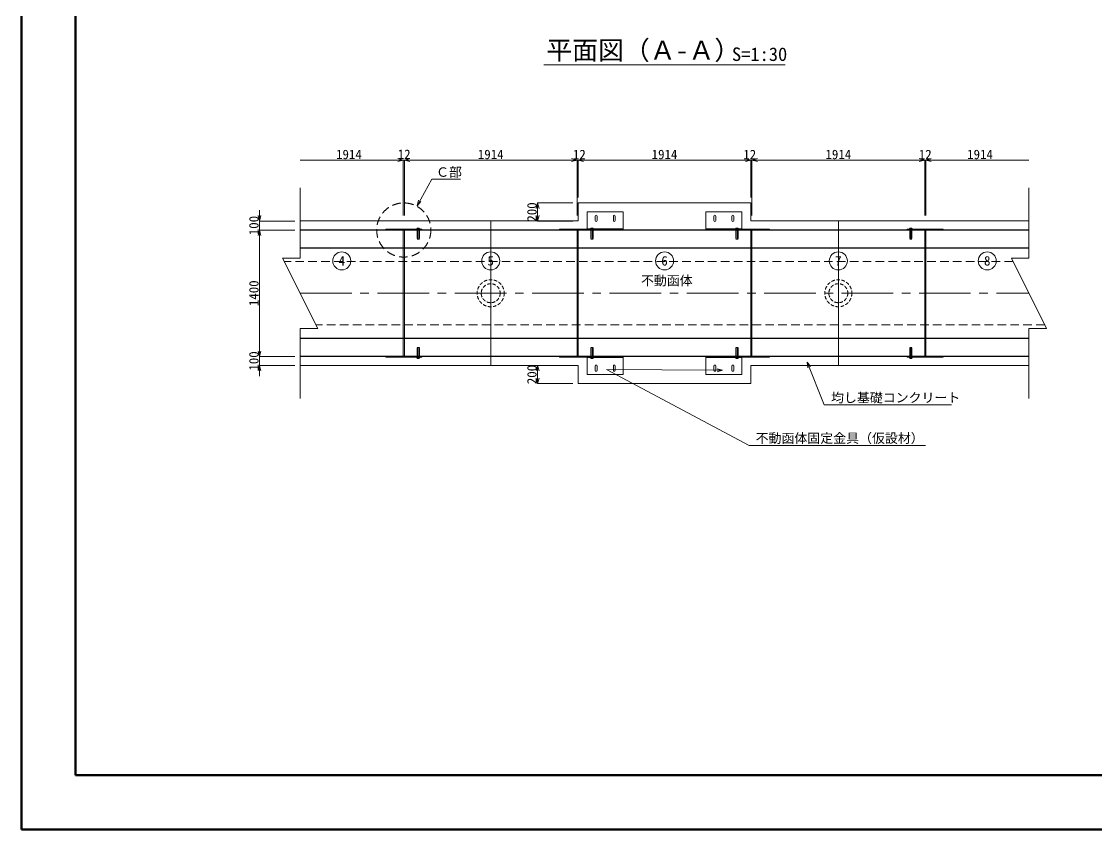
# Model space of a CAD drawing. Header units: millimetres. Extents: x 0 to 25230, y 0 to 17820.
# Drawn here: x 0 to 11911, y 0 to 8949 of the extents above; entities that cross this region are included whole.
import ezdxf
from ezdxf import colors
from ezdxf.entities.mleader import LeaderData, LeaderLine
from ezdxf.enums import TextEntityAlignment as Align
from ezdxf.math import Vec2, Vec3

# ---------------------------------------------------------------- set-up
doc = ezdxf.new("R2010")
doc.units = ezdxf.units.MM
doc.header["$LTSCALE"] = 30
doc.linetypes.add('CENTER2', pattern=[28.575, 19.05, -3.175, 3.175, -3.175])
doc.linetypes.add('HIDDEN2', pattern=[4.7625, 3.175, -1.5875])
for name, color, linetype, lineweight in [('0その他', 7, 'Continuous', 13), ('0タイトル', 7, 'Continuous', 13), ('0中心線', 7, 'CENTER2', 5), ('0寸法', 7, 'Continuous', 5), ('0文字', 41, 'Continuous', 5), ('1Pca-BOX', 3, 'Continuous', 25), ('1Pca-BOX割付', 4, 'Continuous', 13), ('1グラウトホール', 1, 'HIDDEN2', 13), ('2均し基礎コンクリート', 140, 'Continuous', 13), ('3インサート', 32, 'Continuous', 13), ('3金具', 243, 'Continuous', 13), ('D-TTL', 2, 'Continuous', 50)]:
    doc.layers.add(name, color=color, linetype=linetype, lineweight=lineweight)
doc.layers.add('D-WORK作業ﾚｲﾔ', color=9, linetype='Continuous', lineweight=13, plot=False)
doc.styles.get("Standard").update_dxf_attribs({"font": 'MS Gothic.ttf'})
doc.styles.add('寸法文字', font='MS Gothic.ttf')
doc.dimstyles.new('1／30', dxfattribs={"dimscale": 30, "dimtxt": 3.5, "dimasz": 2, "dimexe": 0, "dimexo": 2, "dimgap": 0.3, "dimtad": 1, "dimdec": 0, "dimdsep": 46, "dimtxsty": '寸法文字', "dimblk": 'OPEN30', "dimcen": 2.5, "dimclrd": 256, "dimclre": 256, "dimclrt": 256, "dimadec": 8, "dimazin": 0, "dimtfac": 1, "dimtdec": 0, "dimtmove": 0, "dimatfit": 3, "dimldrblk": 'OPEN30', "dimfxl": 1, "dimlwd": -1, "dimlwe": -1, "dimarcsym": 0})
doc.dimstyles.get("Standard").update_dxf_attribs({"dimscale": 30, "dimtxt": 3.5, "dimasz": 2, "dimexe": 0, "dimexo": 2, "dimgap": 0.5, "dimtad": 1, "dimdec": 0, "dimzin": 1, "dimdsep": 46, "dimtxsty": 'Standard', "dimblk": 'OPEN30', "dimcen": 2.5, "dimclrd": 256, "dimclre": 256, "dimclrt": 256, "dimadec": 0, "dimazin": 0, "dimtfac": 1, "dimtdec": 0, "dimtmove": 0, "dimatfit": 3, "dimldrblk": 'OPEN30', "dimfxl": 1, "dimlwd": -1, "dimlwe": -1, "dimarcsym": 0})

# ---------------------------------------------------------------- blocks, each defined once
blk = doc.blocks.new('_Open30')
at = {"color": 0, "linetype": 'ByBlock', "lineweight": -2}
for p, q in [((-1, 0.27), (0, 0)), ((0, 0), (-1, -0.27)), ((0, 0), (-1, 0))]:
    blk.add_line(p, q, dxfattribs=at)
blk = doc.blocks.new('*D28')
at = {"layer": '0寸法', "transparency": 16777216}
for p, q in [((3087, 7414), (4170, 7414)), ((4230, 6799), (4230, 7414))]:
    blk.add_line(p, q, dxfattribs=at)
at = {"layer": 'Defpoints', "color": 0, "transparency": 16777216}
for p in [(4230, 7414), (3087, 6739), (4230, 6739)]:
    blk.add_point(p, dxfattribs=at)
at = {"layer": '0寸法', "transparency": 16777216, "xscale": 60, "yscale": 60, "zscale": 60}
blk.add_blockref('_Open30', (4230, 7414), dxfattribs=at)
at = {"layer": '0寸法', "transparency": 16777216, "insert": (3628, 7476), "char_height": 105, "attachment_point": 5, "style": '寸法文字'}
blk.add_mtext('1914', dxfattribs=at)
blk = doc.blocks.new('_None')
blk = doc.blocks.new('*D29')
at = {"layer": '0寸法', "transparency": 16777216}
for p, q in [((4170, 7414), (4110, 7414)), ((4230, 6799), (4230, 7414)), ((4230, 7414), (4242, 7414)), ((4242, 6799), (4242, 7414)), ((4302, 7414), (4362, 7414))]:
    blk.add_line(p, q, dxfattribs=at)
at = {"layer": 'Defpoints', "color": 0, "transparency": 16777216}
for p in [(4242, 7414), (4230, 6739), (4242, 6739)]:
    blk.add_point(p, dxfattribs=at)
at = {"layer": '0寸法', "transparency": 16777216, "xscale": 60, "yscale": 60, "zscale": 60}
blk.add_blockref('_Open30', (4230, 7414), dxfattribs=at)
at = {"layer": '0寸法', "transparency": 16777216, "xscale": 60, "yscale": 60, "zscale": 60, "rotation": 180}
blk.add_blockref('_Open30', (4242, 7414), dxfattribs=at)
at = {"layer": '0寸法', "transparency": 16777216, "insert": (4240, 7478), "char_height": 105, "attachment_point": 5, "style": '寸法文字'}
blk.add_mtext('12', dxfattribs=at)
blk = doc.blocks.new('*D30')
at = {"layer": '0寸法', "transparency": 16777216}
for p, q in [((4242, 6799), (4242, 7414)), ((4302, 7414), (6096, 7414)), ((6156, 6799), (6156, 7414))]:
    blk.add_line(p, q, dxfattribs=at)
at = {"layer": 'Defpoints', "color": 0, "transparency": 16777216}
for p in [(6156, 7414), (4242, 6739), (6156, 6739)]:
    blk.add_point(p, dxfattribs=at)
at = {"layer": '0寸法', "transparency": 16777216, "xscale": 60, "yscale": 60, "zscale": 60, "rotation": 180}
blk.add_blockref('_Open30', (4242, 7414), dxfattribs=at)
at = {"layer": '0寸法', "transparency": 16777216, "xscale": 60, "yscale": 60, "zscale": 60}
blk.add_blockref('_Open30', (6156, 7414), dxfattribs=at)
at = {"layer": '0寸法', "transparency": 16777216, "insert": (5199, 7476), "char_height": 105, "attachment_point": 5, "style": '寸法文字'}
blk.add_mtext('1914', dxfattribs=at)
blk = doc.blocks.new('*D31')
at = {"layer": '0寸法', "transparency": 16777216}
for p, q in [((6096, 7414), (6036, 7414)), ((6156, 6799), (6156, 7414)), ((6156, 7414), (6168, 7414)), ((6168, 6999), (6168, 7414)), ((6228, 7414), (6288, 7414))]:
    blk.add_line(p, q, dxfattribs=at)
at = {"layer": 'Defpoints', "color": 0, "transparency": 16777216}
for p in [(6168, 7414), (6168, 6939), (6156, 6739)]:
    blk.add_point(p, dxfattribs=at)
at = {"layer": '0寸法', "transparency": 16777216, "xscale": 60, "yscale": 60, "zscale": 60}
blk.add_blockref('_Open30', (6156, 7414), dxfattribs=at)
at = {"layer": '0寸法', "transparency": 16777216, "xscale": 60, "yscale": 60, "zscale": 60, "rotation": 180}
blk.add_blockref('_Open30', (6168, 7414), dxfattribs=at)
at = {"layer": '0寸法', "transparency": 16777216, "insert": (6181, 7476), "char_height": 105, "attachment_point": 5, "style": '寸法文字'}
blk.add_mtext('12', dxfattribs=at)
blk = doc.blocks.new('*D32')
at = {"layer": '0寸法', "transparency": 16777216}
for p, q in [((6168, 6999), (6168, 7414)), ((6228, 7414), (8022, 7414)), ((8082, 6999), (8082, 7414))]:
    blk.add_line(p, q, dxfattribs=at)
at = {"layer": 'Defpoints', "color": 0, "transparency": 16777216}
for p in [(8082, 7414), (6168, 6939), (8082, 6939)]:
    blk.add_point(p, dxfattribs=at)
at = {"layer": '0寸法', "transparency": 16777216, "xscale": 60, "yscale": 60, "zscale": 60, "rotation": 180}
blk.add_blockref('_Open30', (6168, 7414), dxfattribs=at)
at = {"layer": '0寸法', "transparency": 16777216, "xscale": 60, "yscale": 60, "zscale": 60}
blk.add_blockref('_Open30', (8082, 7414), dxfattribs=at)
at = {"layer": '0寸法', "transparency": 16777216, "insert": (7125, 7476), "char_height": 105, "attachment_point": 5, "style": '寸法文字'}
blk.add_mtext('1914', dxfattribs=at)
blk = doc.blocks.new('*D33')
at = {"layer": '0寸法', "transparency": 16777216}
for p, q in [((8022, 7414), (7962, 7414)), ((8082, 6999), (8082, 7414)), ((8082, 7414), (8094, 7414)), ((8094, 6799), (8094, 7414)), ((8154, 7414), (8214, 7414))]:
    blk.add_line(p, q, dxfattribs=at)
at = {"layer": 'Defpoints', "color": 0, "transparency": 16777216}
for p in [(8094, 7414), (8082, 6939), (8094, 6739)]:
    blk.add_point(p, dxfattribs=at)
at = {"layer": '0寸法', "transparency": 16777216, "xscale": 60, "yscale": 60, "zscale": 60}
blk.add_blockref('_Open30', (8082, 7414), dxfattribs=at)
at = {"layer": '0寸法', "transparency": 16777216, "xscale": 60, "yscale": 60, "zscale": 60, "rotation": 180}
blk.add_blockref('_Open30', (8094, 7414), dxfattribs=at)
at = {"layer": '0寸法', "transparency": 16777216, "insert": (8069, 7476), "char_height": 105, "attachment_point": 5, "style": '寸法文字'}
blk.add_mtext('12', dxfattribs=at)
blk = doc.blocks.new('*D34')
at = {"layer": '0寸法', "transparency": 16777216}
for p, q in [((8094, 6799), (8094, 7414)), ((8154, 7414), (9948, 7414)), ((10008, 6799), (10008, 7414))]:
    blk.add_line(p, q, dxfattribs=at)
at = {"layer": 'Defpoints', "color": 0, "transparency": 16777216}
for p in [(10008, 7414), (8094, 6739), (10008, 6739)]:
    blk.add_point(p, dxfattribs=at)
at = {"layer": '0寸法', "transparency": 16777216, "xscale": 60, "yscale": 60, "zscale": 60, "rotation": 180}
blk.add_blockref('_Open30', (8094, 7414), dxfattribs=at)
at = {"layer": '0寸法', "transparency": 16777216, "xscale": 60, "yscale": 60, "zscale": 60}
blk.add_blockref('_Open30', (10008, 7414), dxfattribs=at)
at = {"layer": '0寸法', "transparency": 16777216, "insert": (9051, 7476), "char_height": 105, "attachment_point": 5, "style": '寸法文字'}
blk.add_mtext('1914', dxfattribs=at)
blk = doc.blocks.new('*D35')
at = {"layer": '0寸法', "transparency": 16777216}
for p, q in [((9948, 7414), (9888, 7414)), ((10008, 6799), (10008, 7414)), ((10008, 7414), (10020, 7414)), ((10020, 6799), (10020, 7414)), ((10080, 7414), (10140, 7414))]:
    blk.add_line(p, q, dxfattribs=at)
at = {"layer": 'Defpoints', "color": 0, "transparency": 16777216}
for p in [(10020, 7414), (10008, 6739), (10020, 6739)]:
    blk.add_point(p, dxfattribs=at)
at = {"layer": '0寸法', "transparency": 16777216, "xscale": 60, "yscale": 60, "zscale": 60}
blk.add_blockref('_Open30', (10008, 7414), dxfattribs=at)
at = {"layer": '0寸法', "transparency": 16777216, "xscale": 60, "yscale": 60, "zscale": 60, "rotation": 180}
blk.add_blockref('_Open30', (10020, 7414), dxfattribs=at)
at = {"layer": '0寸法', "transparency": 16777216, "insert": (10014, 7476), "char_height": 105, "attachment_point": 5, "style": '寸法文字'}
blk.add_mtext('12', dxfattribs=at)
blk = doc.blocks.new('*D36')
at = {"layer": '0寸法', "transparency": 16777216}
for p, q in [((10020, 6799), (10020, 7414)), ((10080, 7414), (11163, 7414))]:
    blk.add_line(p, q, dxfattribs=at)
at = {"layer": 'Defpoints', "color": 0, "transparency": 16777216}
for p in [(11163, 7414), (10020, 6739), (11163, 6739)]:
    blk.add_point(p, dxfattribs=at)
at = {"layer": '0寸法', "transparency": 16777216, "xscale": 60, "yscale": 60, "zscale": 60, "rotation": 180}
blk.add_blockref('_Open30', (10020, 7414), dxfattribs=at)
at = {"layer": '0寸法', "transparency": 16777216, "insert": (10621, 7476), "char_height": 105, "attachment_point": 5, "style": '寸法文字'}
blk.add_mtext('1914', dxfattribs=at)
blk = doc.blocks.new('*D37')
at = {"layer": '0寸法', "transparency": 16777216}
for p, q in [((2637, 6799), (2637, 6859)), ((3027, 6739), (2637, 6739)), ((2637, 6739), (2637, 6639)), ((3027, 6639), (2637, 6639)), ((2637, 6579), (2637, 6519))]:
    blk.add_line(p, q, dxfattribs=at)
at = {"layer": 'Defpoints', "color": 0, "transparency": 16777216}
for p in [(3087, 6739), (2637, 6639), (3087, 6639)]:
    blk.add_point(p, dxfattribs=at)
at = {"layer": '0寸法', "transparency": 16777216, "xscale": 60, "yscale": 60, "zscale": 60}
for p, rotation in [((2637, 6739), 270), ((2637, 6639), 90)]:
    blk.add_blockref('_Open30', p, dxfattribs=dict(at, rotation=rotation))
at = {"layer": '0寸法', "transparency": 16777216, "insert": (2575, 6689), "char_height": 105, "attachment_point": 5, "rotation": 90, "style": '寸法文字'}
blk.add_mtext('100', dxfattribs=at)
blk = doc.blocks.new('*D38')
at = {"layer": '0寸法', "transparency": 16777216}
for p, q in [((3027, 6639), (2637, 6639)), ((2637, 6579), (2637, 5299)), ((3027, 5239), (2637, 5239))]:
    blk.add_line(p, q, dxfattribs=at)
at = {"layer": 'Defpoints', "color": 0, "transparency": 16777216}
for p in [(3087, 6639), (2637, 5239), (3087, 5239)]:
    blk.add_point(p, dxfattribs=at)
at = {"layer": '0寸法', "transparency": 16777216, "xscale": 60, "yscale": 60, "zscale": 60}
for p, rotation in [((2637, 6639), 90), ((2637, 5239), 270)]:
    blk.add_blockref('_Open30', p, dxfattribs=dict(at, rotation=rotation))
at = {"layer": '0寸法', "transparency": 16777216, "insert": (2575, 5939), "char_height": 105, "attachment_point": 5, "rotation": 90, "style": '寸法文字'}
blk.add_mtext('1400', dxfattribs=at)
blk = doc.blocks.new('*D39')
at = {"layer": '0寸法', "transparency": 16777216}
for p, q in [((2637, 5299), (2637, 5359)), ((3027, 5239), (2637, 5239)), ((2637, 5239), (2637, 5139)), ((3027, 5139), (2637, 5139)), ((2637, 5079), (2637, 5019))]:
    blk.add_line(p, q, dxfattribs=at)
at = {"layer": 'Defpoints', "color": 0, "transparency": 16777216}
for p in [(2637, 5139), (3087, 5239), (3087, 5139)]:
    blk.add_point(p, dxfattribs=at)
at = {"layer": '0寸法', "transparency": 16777216, "xscale": 60, "yscale": 60, "zscale": 60}
for p, rotation in [((2637, 5239), 270), ((2637, 5139), 90)]:
    blk.add_blockref('_Open30', p, dxfattribs=dict(at, rotation=rotation))
at = {"layer": '0寸法', "transparency": 16777216, "insert": (2575, 5189), "char_height": 105, "attachment_point": 5, "rotation": 90, "style": '寸法文字'}
blk.add_mtext('100', dxfattribs=at)
blk = doc.blocks.new('*D40')
at = {"layer": '0寸法', "transparency": 16777216}
for p, q in [((6108, 6939), (5718, 6939)), ((5718, 6879), (5718, 6799)), ((6108, 6739), (5718, 6739))]:
    blk.add_line(p, q, dxfattribs=at)
at = {"layer": 'Defpoints', "color": 0, "transparency": 16777216}
for p in [(6168, 6939), (5718, 6739), (6168, 6739)]:
    blk.add_point(p, dxfattribs=at)
at = {"layer": '0寸法', "transparency": 16777216, "xscale": 60, "yscale": 60, "zscale": 60}
for p, rotation in [((5718, 6939), 90), ((5718, 6739), 270)]:
    blk.add_blockref('_Open30', p, dxfattribs=dict(at, rotation=rotation))
at = {"layer": '0寸法', "transparency": 16777216, "insert": (5656, 6839), "char_height": 105, "attachment_point": 5, "rotation": 90, "style": '寸法文字'}
blk.add_mtext('200', dxfattribs=at)
blk = doc.blocks.new('*D41')
at = {"layer": '0寸法', "transparency": 16777216}
for p, q in [((6108, 5139), (5718, 5139)), ((5718, 5079), (5718, 4999)), ((6108, 4939), (5718, 4939))]:
    blk.add_line(p, q, dxfattribs=at)
at = {"layer": 'Defpoints', "color": 0, "transparency": 16777216}
for p in [(6168, 5139), (5718, 4939), (6168, 4939)]:
    blk.add_point(p, dxfattribs=at)
at = {"layer": '0寸法', "transparency": 16777216, "xscale": 60, "yscale": 60, "zscale": 60}
for p, rotation in [((5718, 5139), 90), ((5718, 4939), 270)]:
    blk.add_blockref('_Open30', p, dxfattribs=dict(at, rotation=rotation))
at = {"layer": '0寸法', "transparency": 16777216, "insert": (5656, 5039), "char_height": 105, "attachment_point": 5, "rotation": 90, "style": '寸法文字'}
blk.add_mtext('200', dxfattribs=at)

msp = doc.modelspace()

# ---------------------------------------------------------------- linework, layer by layer
at = {"layer": '0その他'}
for p, q in [((3087, 6329.37), (3087, 7106.87)), ((11163, 6329.37), (11163, 7106.87)), ((2892, 6329.37), (3087, 6329.37)), ((2892, 6329.37), (3282, 5549.37)), ((10968, 6329.37), (11163, 6329.37)), ((10968, 6329.37), (11358, 5549.37)), ((3087, 5549.37), (3282, 5549.37)), ((3087, 4771.87), (3087, 5549.37)), ((11163, 5549.37), (11358, 5549.37)), ((11163, 4771.87), (11163, 5549.37))]:
    msp.add_line(p, q, dxfattribs=at)
at = {"layer": '0その他', "linetype": 'HIDDEN2'}
msp.add_circle((4235.92, 6639.37), 300, dxfattribs=at)
at = {"layer": '0タイトル'}
msp.add_line((8461.64, 8469.88), (5788.36, 8469.88), dxfattribs=at)
at = {"layer": '0中心線'}
for p, q in [((4395.92, 6639.37), (4395.92, 6539.37)), ((6321.92, 6639.37), (6321.92, 6539.37)), ((7928.08, 6639.37), (7928.08, 6539.37)), ((9854.08, 6639.37), (9854.08, 6539.37)), ((3087, 5939.37), (11163, 5939.37)), ((4395.92, 5239.37), (4395.92, 5339.37)), ((6321.92, 5239.37), (6321.92, 5339.37)), ((7928.08, 5239.37), (7928.08, 5339.37)), ((9854.08, 5239.37), (9854.08, 5339.37))]:
    msp.add_line(p, q, dxfattribs=at)
at = {"layer": '0文字'}
for centre in [(3548.83, 6297.79), (5199, 6297.79), (7125, 6297.79), (9051, 6297.79), (10701, 6297.79)]:
    msp.add_circle(centre, 100, dxfattribs=at)
at = {"layer": '1Pca-BOX'}
for p, q in [((11163, 6639.37), (3087, 6639.37)), ((11163, 5439.37), (3087, 5439.37)), ((11163, 5239.37), (3087, 5239.37))]:
    msp.add_line(p, q, dxfattribs=at)
at = {"layer": '1Pca-BOX', "ltscale": 0.2}
msp.add_line((11163, 6439.37), (3087, 6439.37), dxfattribs=at)
at = {"layer": '1Pca-BOX', "linetype": 'HIDDEN2', "lineweight": 9}
for p, q in [((10988, 6289.37), (2912, 6289.37)), ((11338, 5589.37), (3262, 5589.37))]:
    msp.add_line(p, q, dxfattribs=at)
at = {"layer": '1Pca-BOX割付', "linetype": 'Continuous'}
for p, q in [((4230, 6639.37), (4230, 5239.37)), ((4242, 6639.37), (4242, 5239.37)), ((6156, 6639.37), (6156, 5239.37)), ((6168, 6639.37), (6168, 5239.37)), ((8082, 6639.37), (8082, 5239.37)), ((8094, 6639.37), (8094, 5239.37)), ((10008, 6639.37), (10008, 5239.37)), ((10020, 6639.37), (10020, 5239.37))]:
    msp.add_line(p, q, dxfattribs=at)
at = {"layer": '1グラウトホール', "lineweight": 9, "ltscale": 0.4}
for centre, radius in [((5199, 5939.37), 150), ((9051, 5939.37), 150), ((5199, 5939.37), 105), ((9051, 5939.37), 105)]:
    msp.add_circle(centre, radius, dxfattribs=at)
at = {"layer": '2均し基礎コンクリート', "linetype": 'ByBlock'}
for p, q in [((6168, 6939.37), (6168, 6739.37)), ((8082, 6939.37), (8082, 6739.37)), ((6168, 4939.37), (6168, 5139.37)), ((8082, 4939.37), (8082, 5139.37))]:
    msp.add_line(p, q, dxfattribs=at)
at = {"layer": '2均し基礎コンクリート'}
for p, q in [((6168, 6939.37), (8082, 6939.37)), ((3087, 6739.37), (6168, 6739.37)), ((8082, 6739.37), (11163, 6739.37)), ((3087, 5139.37), (6168, 5139.37)), ((8082, 5139.37), (11163, 5139.37)), ((6168, 4939.37), (8082, 4939.37))]:
    msp.add_line(p, q, dxfattribs=at)
at = {"layer": '3インサート', "linetype": 'HIDDEN2'}
for p, q in [((4383.42, 6639.37), (4383.42, 6539.37)), ((4408.42, 6639.37), (4408.42, 6539.37)), ((6309.42, 6639.37), (6309.42, 6539.37)), ((6334.42, 6639.37), (6334.42, 6539.37)), ((7915.58, 6639.37), (7915.58, 6539.37)), ((7940.58, 6639.37), (7940.58, 6539.37)), ((9841.58, 6639.37), (9841.58, 6539.37)), ((9866.58, 6639.37), (9866.58, 6539.37)), ((4383.42, 6539.37), (4408.42, 6539.37)), ((6309.42, 6539.37), (6334.42, 6539.37)), ((7940.58, 6539.37), (7915.58, 6539.37)), ((9866.58, 6539.37), (9841.58, 6539.37)), ((4383.42, 5339.37), (4408.42, 5339.37)), ((4383.42, 5239.37), (4383.42, 5339.37)), ((4408.42, 5239.37), (4408.42, 5339.37)), ((6309.42, 5339.37), (6334.42, 5339.37)), ((6309.42, 5239.37), (6309.42, 5339.37)), ((6334.42, 5239.37), (6334.42, 5339.37)), ((7940.58, 5339.37), (7915.58, 5339.37)), ((7915.58, 5239.37), (7915.58, 5339.37)), ((7940.58, 5239.37), (7940.58, 5339.37)), ((9866.58, 5339.37), (9841.58, 5339.37)), ((9841.58, 5239.37), (9841.58, 5339.37)), ((9866.58, 5239.37), (9866.58, 5339.37))]:
    msp.add_line(p, q, dxfattribs=at)
at = {"layer": '3金具', "color": 2}
for p, q in [((6268, 6839.37), (6268, 6639.37)), ((6268, 6839.37), (6668, 6839.37)), ((6358, 6794.37), (6358, 6744.37)), ((6378, 6744.37), (6378, 6794.37)), ((6558, 6794.37), (6558, 6744.37)), ((6578, 6744.37), (6578, 6794.37)), ((6668, 6839.37), (6668, 6639.37)), ((7582, 6839.37), (7582, 6639.37)), ((7982, 6839.37), (7582, 6839.37)), ((7672, 6744.37), (7672, 6794.37)), ((7692, 6794.37), (7692, 6744.37)), ((7872, 6744.37), (7872, 6794.37)), ((7892, 6794.37), (7892, 6744.37)), ((7982, 6839.37), (7982, 6639.37)), ((6268, 6652.37), (6668, 6652.37)), ((6268, 6639.37), (6668, 6639.37)), ((7982, 6652.37), (7582, 6652.37)), ((7982, 6639.37), (7582, 6639.37)), ((6268, 5239.37), (6668, 5239.37)), ((6268, 5039.37), (6268, 5239.37)), ((6268, 5226.37), (6668, 5226.37)), ((6358, 5084.37), (6358, 5134.37)), ((6378, 5134.37), (6378, 5084.37)), ((6558, 5084.37), (6558, 5134.37)), ((6578, 5134.37), (6578, 5084.37)), ((6668, 5039.37), (6668, 5239.37)), ((7982, 5239.37), (7582, 5239.37)), ((7582, 5039.37), (7582, 5239.37)), ((7982, 5226.37), (7582, 5226.37)), ((7672, 5134.37), (7672, 5084.37)), ((7692, 5084.37), (7692, 5134.37)), ((7872, 5134.37), (7872, 5084.37)), ((7892, 5084.37), (7892, 5134.37)), ((7982, 5039.37), (7982, 5239.37)), ((6268, 5039.37), (6668, 5039.37)), ((7982, 5039.37), (7582, 5039.37))]:
    msp.add_line(p, q, dxfattribs=at)
at = {"layer": '3金具'}
for p, q in [((4035.92, 6648.37), (4035.92, 6639.37)), ((4035.92, 6648.37), (4435.92, 6648.37)), ((4035.92, 6639.37), (4435.92, 6639.37)), ((4375.92, 6648.37), (4375.92, 6651.57)), ((4415.92, 6651.57), (4375.92, 6651.57)), ((4415.92, 6648.37), (4375.92, 6648.37)), ((4383.92, 6661.57), (4407.92, 6661.57)), ((4383.92, 6661.57), (4383.92, 6651.57)), ((4383.92, 6651.57), (4407.92, 6651.57)), ((4395.92, 6661.57), (4395.92, 6651.57)), ((4407.92, 6651.57), (4407.92, 6661.57)), ((4415.92, 6648.37), (4415.92, 6651.57)), ((4435.92, 6648.37), (4435.92, 6639.37)), ((5961.92, 6648.37), (5961.92, 6639.37)), ((5961.92, 6648.37), (6361.92, 6648.37)), ((5961.92, 6639.37), (6361.92, 6639.37)), ((6301.92, 6648.37), (6301.92, 6651.57)), ((6341.92, 6651.57), (6301.92, 6651.57)), ((6341.92, 6648.37), (6301.92, 6648.37)), ((6309.92, 6661.57), (6333.92, 6661.57)), ((6309.92, 6661.57), (6309.92, 6651.57)), ((6309.92, 6651.57), (6333.92, 6651.57)), ((6321.92, 6661.57), (6321.92, 6651.57)), ((6333.92, 6651.57), (6333.92, 6661.57)), ((6341.92, 6648.37), (6341.92, 6651.57)), ((6361.92, 6648.37), (6361.92, 6639.37)), ((7888.08, 6648.37), (7888.08, 6639.37)), ((8288.08, 6648.37), (7888.08, 6648.37)), ((8288.08, 6639.37), (7888.08, 6639.37)), ((7908.08, 6648.37), (7908.08, 6651.57)), ((7908.08, 6651.57), (7948.08, 6651.57)), ((7908.08, 6648.37), (7948.08, 6648.37)), ((7916.08, 6651.57), (7916.08, 6661.57)), ((7940.08, 6661.57), (7916.08, 6661.57)), ((7940.08, 6651.57), (7916.08, 6651.57)), ((7928.08, 6661.57), (7928.08, 6651.57)), ((7940.08, 6661.57), (7940.08, 6651.57)), ((7948.08, 6648.37), (7948.08, 6651.57)), ((8288.08, 6648.37), (8288.08, 6639.37)), ((9814.08, 6648.37), (9814.08, 6639.37)), ((10214.08, 6648.37), (9814.08, 6648.37)), ((10214.08, 6639.37), (9814.08, 6639.37)), ((9834.08, 6648.37), (9834.08, 6651.57)), ((9834.08, 6651.57), (9874.08, 6651.57)), ((9834.08, 6648.37), (9874.08, 6648.37)), ((9842.08, 6651.57), (9842.08, 6661.57)), ((9866.08, 6661.57), (9842.08, 6661.57)), ((9866.08, 6651.57), (9842.08, 6651.57)), ((9854.08, 6661.57), (9854.08, 6651.57)), ((9866.08, 6661.57), (9866.08, 6651.57)), ((9874.08, 6648.37), (9874.08, 6651.57)), ((10214.08, 6648.37), (10214.08, 6639.37)), ((4035.92, 5230.37), (4035.92, 5239.37)), ((4035.92, 5239.37), (4435.92, 5239.37)), ((4035.92, 5230.37), (4435.92, 5230.37)), ((4375.92, 5230.37), (4375.92, 5227.17)), ((4415.92, 5230.37), (4375.92, 5230.37)), ((4415.92, 5227.17), (4375.92, 5227.17)), ((4383.92, 5227.17), (4407.92, 5227.17)), ((4383.92, 5217.17), (4383.92, 5227.17)), ((4383.92, 5217.17), (4407.92, 5217.17)), ((4395.92, 5217.17), (4395.92, 5227.17)), ((4407.92, 5227.17), (4407.92, 5217.17)), ((4415.92, 5230.37), (4415.92, 5227.17)), ((4435.92, 5230.37), (4435.92, 5239.37)), ((5961.92, 5230.37), (5961.92, 5239.37)), ((5961.92, 5239.37), (6361.92, 5239.37)), ((5961.92, 5230.37), (6361.92, 5230.37)), ((6301.92, 5230.37), (6301.92, 5227.17)), ((6341.92, 5230.37), (6301.92, 5230.37)), ((6341.92, 5227.17), (6301.92, 5227.17)), ((6309.92, 5227.17), (6333.92, 5227.17)), ((6309.92, 5217.17), (6309.92, 5227.17)), ((6309.92, 5217.17), (6333.92, 5217.17)), ((6321.92, 5217.17), (6321.92, 5227.17)), ((6333.92, 5227.17), (6333.92, 5217.17)), ((6341.92, 5230.37), (6341.92, 5227.17)), ((6361.92, 5230.37), (6361.92, 5239.37)), ((7888.08, 5230.37), (7888.08, 5239.37)), ((8288.08, 5239.37), (7888.08, 5239.37)), ((8288.08, 5230.37), (7888.08, 5230.37)), ((7908.08, 5230.37), (7908.08, 5227.17)), ((7908.08, 5230.37), (7948.08, 5230.37)), ((7908.08, 5227.17), (7948.08, 5227.17)), ((7916.08, 5227.17), (7916.08, 5217.17)), ((7940.08, 5227.17), (7916.08, 5227.17)), ((7940.08, 5217.17), (7916.08, 5217.17)), ((7928.08, 5217.17), (7928.08, 5227.17)), ((7940.08, 5217.17), (7940.08, 5227.17)), ((7948.08, 5230.37), (7948.08, 5227.17)), ((8288.08, 5230.37), (8288.08, 5239.37)), ((9814.08, 5230.37), (9814.08, 5239.37)), ((10214.08, 5239.37), (9814.08, 5239.37)), ((10214.08, 5230.37), (9814.08, 5230.37)), ((9834.08, 5230.37), (9834.08, 5227.17)), ((9834.08, 5230.37), (9874.08, 5230.37)), ((9834.08, 5227.17), (9874.08, 5227.17)), ((9842.08, 5227.17), (9842.08, 5217.17)), ((9866.08, 5227.17), (9842.08, 5227.17)), ((9866.08, 5217.17), (9842.08, 5217.17)), ((9854.08, 5217.17), (9854.08, 5227.17)), ((9866.08, 5217.17), (9866.08, 5227.17)), ((9874.08, 5230.37), (9874.08, 5227.17)), ((10214.08, 5230.37), (10214.08, 5239.37))]:
    msp.add_line(p, q, dxfattribs=at)
at = {"layer": '3金具', "color": 2}
for centre, start, end in [((6368, 6794.37), 0, 180), ((6568, 6794.37), 0, 180), ((7682, 6794.37), 0, 180), ((7882, 6794.37), 0, 180), ((6368, 6744.37), 180, 0), ((6568, 6744.37), 180, 0), ((7682, 6744.37), 180, 0), ((7882, 6744.37), 180, 0), ((6368, 5134.37), 0, 180), ((6568, 5134.37), 0, 180), ((7682, 5134.37), 0, 180), ((7882, 5134.37), 0, 180), ((6368, 5084.37), 180, 0), ((6568, 5084.37), 180, 0), ((7682, 5084.37), 180, 0), ((7882, 5084.37), 180, 0)]:
    msp.add_arc(centre, 10, start, end, dxfattribs=at)
at = {"layer": 'D-TTL'}
for points in [[(0, 0), (25230, 0), (25230, 17820), (0, 17820)], [(600, 600), (24630, 600), (24630, 17220), (600, 17220)]]:
    msp.add_lwpolyline(points, close=True, dxfattribs=at)
at = {"layer": 'D-WORK作業ﾚｲﾔ'}
for p, q in [((5199, 6739.37), (5199, 5139.37)), ((9051, 6739.37), (9051, 5139.37))]:
    msp.add_line(p, q, dxfattribs=at)

# ---------------------------------------------------------------- texts
at = {"layer": '0タイトル'}
for s, height, p in [('平面図（Ａ-Ａ）', 210, (5816.02, 8525.31)), ('S=1:30', 150, (7872.44, 8511.56))]:
    msp.add_text(s, height=height, dxfattribs=at).set_placement(p)
at = {"layer": '0文字', "style": '寸法文字'}
for s, p in [('4', (3548.83, 6297.79)), ('5', (5199, 6297.79)), ('6', (7125, 6297.79)), ('7', (9051, 6297.79)), ('8', (10701, 6297.79))]:
    msp.add_text(s, height=105, dxfattribs=at).set_placement(p, align=Align.MIDDLE)
at = {"layer": '0文字'}
msp.add_text('不動函体', height=105, dxfattribs=at).set_placement((6863.89, 6027.49))
at = {"layer": '0文字', "char_height": 105, "attachment_point": 7}
for s, insert in [('Ｃ部 ', (4593.32, 7217.15)), ('均し基礎コンクリート', (8970.34, 4718.59))]:
    msp.add_mtext(s, dxfattribs=dict(at, insert=insert))

# ---------------------------------------------------------------- dimensions: what is measured, and where the dimension line sits
at = {"layer": '0寸法'}
for base, p1, p2, override, picture, middle in [((4230, 7414.37), (3087, 6739.37), (4230, 6739.37), {"dimblk1": 'None', "dimblk2": 'Open30', "dimsah": 1, "dimse1": 1}, '*D28', (3628.5, 7475.87)), ((11163, 7414.37), (10020, 6739.37), (11163, 6739.37), {"dimblk1": 'Open30', "dimblk2": 'None', "dimsah": 1, "dimse2": 1, "dimtmove": 1}, '*D36', (10621.5, 7475.87))]:
    dim = msp.add_linear_dim(base=base, p1=p1, p2=p2, text='1914', dimstyle='1／30', override=override, dxfattribs=at)
    dim.commit()
    dim.dimension.update_dxf_attribs({"geometry": picture, "text_midpoint": middle})
for base, p1, p2, override, picture, middle in [((4242, 7414.37), (4230, 6739.37), (4242, 6739.37), {"dimtmove": 2}, '*D29', (4239.72, 7477.85)), ((6168, 7414.37), (6156, 6739.37), (6168, 6939.37), {"dimtmove": 1}, '*D31', (6181.08, 7414.37)), ((8094, 7414.37), (8082, 6939.37), (8094, 6739.37), {"dimtmove": 1}, '*D33', (8069, 7414.37)), ((10020, 7414.37), (10008, 6739.37), (10020, 6739.37), {"dimtmove": 1}, '*D35', (10014, 7414.37))]:
    dim = msp.add_linear_dim(base=base, p1=p1, p2=p2, dimstyle='1／30', override=override, dxfattribs=at)
    dim.commit()
    dim.dimension.update_dxf_attribs({"geometry": picture, "text_midpoint": middle, "dimtype": 160})
for base, p1, p2, picture, middle in [((6156, 7414.37), (4242, 6739.37), (6156, 6739.37), '*D30', (5199, 7475.87)), ((8082, 7414.37), (6168, 6939.37), (8082, 6939.37), '*D32', (7125, 7475.87)), ((10008, 7414.37), (8094, 6739.37), (10008, 6739.37), '*D34', (9051, 7475.87))]:
    dim = msp.add_linear_dim(base=base, p1=p1, p2=p2, dimstyle='1／30', override={"dimtmove": 1}, dxfattribs=at)
    dim.commit()
    dim.dimension.update_dxf_attribs({"geometry": picture, "text_midpoint": middle})
for base, p1, p2, picture, middle in [((5718, 6739.37), (6168, 6939.37), (6168, 6739.37), '*D40', (5718, 6839.37)), ((2637, 6639.37), (3087, 6739.37), (3087, 6639.37), '*D37', (2637, 6689.37)), ((2637, 5139.37), (3087, 5239.37), (3087, 5139.37), '*D39', (2637, 5189.37)), ((5718, 4939.37), (6168, 5139.37), (6168, 4939.37), '*D41', (5718, 5039.37))]:
    dim = msp.add_linear_dim(base=base, p1=p1, p2=p2, angle=90, dimstyle='1／30', dxfattribs=at)
    dim.commit()
    dim.dimension.update_dxf_attribs({"geometry": picture, "text_midpoint": middle, "dimtype": 160})
dim = msp.add_linear_dim(base=(2637, 5239.37), p1=(3087, 6639.37), p2=(3087, 5239.37), angle=90, dimstyle='1／30', override={"dimtmove": 1}, dxfattribs=at)
dim.commit()
dim.dimension.update_dxf_attribs({"geometry": '*D38', "text_midpoint": (2575.5, 5939.37)})

# ---------------------------------------------------------------- leaders
at = {"layer": '0文字'}
msp.add_leader([(4382.5, 6908.82), (4548.26, 7204.19), (4864.52, 7204.19)], dimstyle='standard', override={"dimasz": 2, "dimclrd": 256, "dimldrblk": 'Open30'}, dxfattribs=at)
at = {"layer": '0文字', "annotation_type": 0, "has_hookline": 1, "hookline_direction": 0, "text_width": 1334.62}
msp.add_leader([(8706.36, 5175.88), (8895.34, 4705.06), (8955.34, 4705.06)], dimstyle='standard', override={"dimasz": 2, "dimclrd": 256, "dimldrblk": 'Open30'}, dxfattribs=at)
at = {"layer": '0文字'}
ml = msp.add_multileader_mtext('Standard', dxfattribs=at)
ml.set_content('不動函体固定金具（仮設材）', color=256, style='寸法文字')
ml.set_leader_properties(color=256, linetype='ByLayer', lineweight=-1)
ml.set_arrow_properties(name='OPEN30')
ml.build(insert=Vec2(0, 0))
ml.multileader.update_dxf_attribs({"text_left_attachment_type": 5, "text_right_attachment_type": 5, "dogleg_length": 0.36, "arrow_head_size": 60, "scale": 30})
ctx = ml.context
ctx.base_point, ctx.scale, ctx.char_height, ctx.arrow_head_size, ctx.landing_gap_size, ctx.plane_origin = Vec3(8074.57, 4254.55), 30, 105, 60, 60, Vec3(7768.45, 5130.56)
ctx.left_attachment, ctx.right_attachment = 5, 5
notes = []
notes.append((ctx, [(0, (1, 1, 0), (8063.77, 4254.55), (1, 0), 10.8, [(1, [(7768.45, 5086.2), (6482.91, 5094.97)], 0, [])])]))
ctx.mtext.insert, ctx.mtext.flow_direction = Vec3(8134.57, 4386.41), 5
for ctx, leaders in notes:
    for number, flags, end, landing, length, lines in leaders:
        leader = LeaderData()
        leader.index, (leader.has_last_leader_line, leader.has_dogleg_vector, leader.attachment_direction) = number, flags
        leader.last_leader_point, leader.dogleg_vector, leader.dogleg_length = Vec3(end), Vec3(landing), length
        for number, points, colour, breaks in lines:
            line = LeaderLine()
            line.index, line.vertices, line.color, line.breaks = number, Vec3.list(points), colors.encode_raw_color(colour), breaks
            leader.lines.append(line)
        ctx.leaders.append(leader)

doc.saveas('drawing.dxf')
